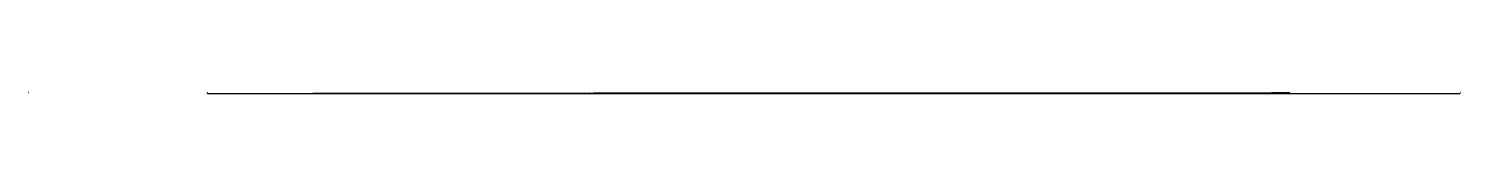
# Model space of a CAD drawing. Header units: metres. Extents: x -1 to 72750024, y 3999 to 4800.
# Drawn here: x 47550003 to 47950024, y 4249 to 4500 of the extents above; entities that cross this region are included whole.
import ezdxf

# ---------------------------------------------------------------- set-up
doc = ezdxf.new("R2010")
doc.units = ezdxf.units.M

msp = doc.modelspace()

# ---------------------------------------------------------------- linework, layer by layer
at = {"color": 7}
for p, q in [((47550003.013, 4500), (47550024.105, 4500)), ((47550003.013, 4500), (47550003.013, 4481.921)), ((47550024.105, 4481.921), (47550003.013, 4481.921)), ((47550006.026, 4493.974), (47550021.092, 4493.974)), ((47550024.105, 4500), (47550024.105, 4481.921)), ((47600000, 4500), (47599998.795, 4500)), ((47600000, 4450), (47599998.795, 4450)), ((47600000, 4400), (47599998.795, 4400)), ((47600000, 4350), (47599998.795, 4350)), ((47600000, 4300), (47599998.795, 4300)), ((47600000, 4250), (47599998.795, 4250)), ((47600000, 4490), (47599999.247, 4490)), ((47600000, 4480), (47599999.247, 4480)), ((47600000, 4470), (47599999.247, 4470)), ((47600000, 4460), (47599999.247, 4460)), ((47600000, 4440), (47599999.247, 4440)), ((47600000, 4430), (47599999.247, 4430)), ((47600000, 4420), (47599999.247, 4420)), ((47600000, 4410), (47599999.247, 4410)), ((47600000, 4390), (47599999.247, 4390)), ((47600000, 4380), (47599999.247, 4380)), ((47600000, 4370), (47599999.247, 4370)), ((47600000, 4360), (47599999.247, 4360)), ((47600000, 4340), (47599999.247, 4340)), ((47600000, 4330), (47599999.247, 4330)), ((47600000, 4320), (47599999.247, 4320)), ((47600000, 4310), (47599999.247, 4310)), ((47600000, 4290), (47599999.247, 4290)), ((47600000, 4280), (47599999.247, 4280)), ((47600000, 4270), (47599999.247, 4270)), ((47600000, 4260), (47599999.247, 4260)), ((47600000, 4250), (47600000, 4500)), ((47600000, 4250), (47950000, 4250)), ((47600000, 4250), (47600000, 4248.795)), ((47610000.001, 4250), (47610000.001, 4249.247)), ((47620000.002, 4250), (47620000.002, 4249.247)), ((47630000.003, 4250), (47630000.003, 4249.247)), ((47640000.003, 4250), (47640000.003, 4249.247)), ((47650000.001, 4250), (47650000.001, 4248.795)), ((47659999.998, 4250), (47659999.998, 4249.247)), ((47669999.996, 4250), (47669999.996, 4249.247)), ((47679999.993, 4250), (47679999.993, 4249.247)), ((47689999.991, 4250), (47689999.991, 4249.247)), ((47700000.002, 4250), (47700000.002, 4248.795)), ((47710000.006, 4250), (47710000.006, 4249.247)), ((47720000.01, 4250), (47720000.01, 4249.247)), ((47730000.015, 4250), (47730000.015, 4249.247)), ((47740000.019, 4250), (47740000.019, 4249.247)), ((47749999.996, 4250), (47749999.996, 4248.795)), ((47760000, 4250), (47760000, 4249.247)), ((47770000.005, 4250), (47770000.005, 4249.247)), ((47780000.009, 4250), (47780000.009, 4249.247)), ((47790000.013, 4250), (47790000.013, 4249.247)), ((47800000.004, 4250), (47800000.004, 4248.795)), ((47810000.008, 4250), (47810000.008, 4249.247)), ((47820000.012, 4250), (47820000.012, 4249.247)), ((47830000.003, 4250), (47830000.003, 4249.247)), ((47839999.994, 4250), (47839999.994, 4249.247)), ((47850000.012, 4250), (47850000.012, 4248.795)), ((47860000.002, 4250), (47860000.002, 4249.247)), ((47869999.993, 4250), (47869999.993, 4249.247)), ((47879999.984, 4250), (47879999.984, 4249.247)), ((47889999.975, 4250), (47889999.975, 4249.247)), ((47899999.992, 4250), (47899999.992, 4248.795)), ((47909999.983, 4250), (47909999.983, 4249.247)), ((47919999.974, 4250), (47919999.974, 4249.247)), ((47929999.964, 4250), (47929999.964, 4249.247)), ((47939999.955, 4250), (47939999.955, 4249.247)), ((47950000, 4250), (47950000, 4248.795)), ((47950003.013, 4500), (47950024.105, 4500)), ((47950003.013, 4500), (47950003.013, 4481.921)), ((47950024.105, 4481.921), (47950003.013, 4481.921)), ((47950006.026, 4493.974), (47950021.092, 4493.974)), ((47950024.105, 4500), (47950024.105, 4481.921))]:
    msp.add_line(p, q, dxfattribs=at)
at = {"color": 4}
for p, q in [((47550006.026, 4489.454), (47550021.092, 4489.454)), ((47629389.48, 4292.77), (47630033.971, 4294.036)), ((47630033.971, 4294.036), (47630547.051, 4294.46)), ((47630547.051, 4294.46), (47630857.961, 4295.993)), ((47630857.961, 4295.993), (47632835.922, 4297.74)), ((47632835.922, 4297.74), (47633364.609, 4299.848)), ((47633364.609, 4299.848), (47633938.859, 4299.79)), ((47633938.859, 4299.79), (47634875.422, 4301.644)), ((47634875.422, 4301.644), (47634905.121, 4301.802)), ((47634905.121, 4301.802), (47635235.539, 4303.475)), ((47635235.539, 4303.475), (47635242.172, 4302.578)), ((47635242.172, 4302.578), (47635397.262, 4301.572)), ((47635397.262, 4301.572), (47636568.289, 4304.735)), ((47636568.289, 4304.735), (47637761.32, 4305.156)), ((47637761.32, 4305.156), (47637967.59, 4304.435)), ((47637967.59, 4304.435), (47638091.051, 4306.537)), ((47638091.051, 4306.537), (47638146.859, 4306.366)), ((47638146.859, 4306.366), (47638322.328, 4306.964)), ((47638322.328, 4306.964), (47638335.539, 4306.672)), ((47638335.539, 4306.672), (47638748.969, 4307.356)), ((47638748.969, 4307.356), (47638873.012, 4307.179)), ((47638873.012, 4307.179), (47638940.449, 4307.557)), ((47638940.449, 4307.557), (47639323.422, 4308.418)), ((47639323.422, 4308.418), (47639601.551, 4309.54)), ((47639601.551, 4309.54), (47639898.988, 4307.963)), ((47639898.988, 4307.963), (47639950.59, 4308.997)), ((47639950.59, 4308.997), (47640181.93, 4309.226)), ((47640181.93, 4309.226), (47640258.449, 4309.4)), ((47640258.449, 4309.4), (47640265.84, 4309.324)), ((47640265.84, 4309.324), (47640346.949, 4309.764)), ((47640346.949, 4309.764), (47640367.891, 4309.615)), ((47640367.891, 4309.615), (47640463.609, 4309.407)), ((47640463.609, 4309.407), (47640883.641, 4310.53)), ((47640883.641, 4310.53), (47641233.531, 4310.419)), ((47641233.531, 4310.419), (47641608.629, 4311.61)), ((47641608.629, 4311.61), (47642057.141, 4312.009)), ((47642057.141, 4312.009), (47642608.18, 4311.96)), ((47642608.18, 4311.96), (47642671.879, 4313.204)), ((47642671.879, 4313.204), (47643150.129, 4312.443)), ((47643150.129, 4312.443), (47643370.879, 4312.448)), ((47643370.879, 4312.448), (47643494.949, 4313.554)), ((47643494.949, 4313.554), (47643539.941, 4313.584)), ((47643539.941, 4313.584), (47643647.629, 4313.73)), ((47643647.629, 4313.73), (47643784.531, 4313.888)), ((47643784.531, 4313.888), (47643882.531, 4314.08)), ((47643882.531, 4314.08), (47644012.039, 4314.238)), ((47644012.039, 4314.238), (47644162.059, 4314.103)), ((47644162.059, 4314.103), (47644205.488, 4314.694)), ((47644205.488, 4314.694), (47644945.672, 4315.95)), ((47644945.672, 4315.95), (47645571.121, 4316.75)), ((47645571.121, 4316.75), (47646839.449, 4315.978)), ((47646839.449, 4315.978), (47647199.531, 4319.5)), ((47647199.531, 4319.5), (47647398.422, 4318.875)), ((47647398.422, 4318.875), (47647573.488, 4317.628)), ((47647573.488, 4317.628), (47648782.109, 4320.566)), ((47648782.109, 4320.566), (47650270.66, 4321.182)), ((47650270.66, 4321.182), (47651000.699, 4323.084)), ((47651000.699, 4323.084), (47651454.59, 4323.31)), ((47651454.59, 4323.31), (47651839.68, 4325.022)), ((47651839.68, 4325.022), (47651924.172, 4324.202)), ((47651924.172, 4324.202), (47651930.23, 4323.698)), ((47651930.23, 4323.698), (47651991.039, 4324.001)), ((47651991.039, 4324.001), (47652003.629, 4323.862)), ((47652003.629, 4323.862), (47652305.91, 4324.429)), ((47652305.91, 4324.429), (47652563, 4324.387)), ((47652563, 4324.387), (47652621.328, 4323.5)), ((47652621.328, 4323.5), (47652689.75, 4324.707)), ((47652689.75, 4324.707), (47652731.77, 4324.792)), ((47652731.77, 4324.792), (47652756.02, 4326.502)), ((47652756.02, 4326.502), (47653009.629, 4324.475)), ((47653009.629, 4324.475), (47653319.539, 4325.484)), ((47653319.539, 4325.484), (47653789.66, 4325.746)), ((47653789.66, 4325.746), (47653927.52, 4326.353)), ((47653927.52, 4326.353), (47654370.789, 4326.659)), ((47654370.789, 4326.659), (47654461.949, 4327.014)), ((47654461.949, 4327.014), (47654553.77, 4326.973)), ((47654553.77, 4326.973), (47654565.73, 4327.041)), ((47654565.73, 4327.041), (47654619.801, 4327.082)), ((47654619.801, 4327.082), (47654712.262, 4327.213)), ((47654712.262, 4327.213), (47654753.961, 4327.516)), ((47654753.961, 4327.516), (47654932.879, 4327.452)), ((47654932.879, 4327.452), (47655523.371, 4328.792)), ((47655523.371, 4328.792), (47655575.719, 4327.669)), ((47655575.719, 4327.669), (47656341.379, 4331.406)), ((47656341.379, 4331.406), (47656878.801, 4330.389)), ((47656878.801, 4330.389), (47657054.078, 4331.853)), ((47657054.078, 4331.853), (47657307.281, 4329.536)), ((47657307.281, 4329.536), (47657435.988, 4330.65)), ((47657435.988, 4330.65), (47657577.461, 4330.189)), ((47657577.461, 4330.189), (47657793.691, 4331.333)), ((47657793.691, 4331.333), (47657854.141, 4330.79)), ((47657854.141, 4330.79), (47657938.891, 4331.978)), ((47657938.891, 4331.978), (47658155.34, 4331.379)), ((47658155.34, 4331.379), (47658283.059, 4332.96)), ((47658283.059, 4332.96), (47658345.512, 4331.89)), ((47658345.512, 4331.89), (47658405.391, 4333.596)), ((47658405.391, 4333.596), (47658519.012, 4331.825)), ((47658519.012, 4331.825), (47658749.051, 4331.693)), ((47658749.051, 4331.693), (47658922.23, 4332.191)), ((47658922.23, 4332.191), (47658954.262, 4331.939)), ((47658954.262, 4331.939), (47659187.148, 4333.416)), ((47659187.148, 4333.416), (47659617.352, 4332.075)), ((47659617.352, 4332.075), (47660114.84, 4333.827)), ((47660114.84, 4333.827), (47660400.07, 4333.768)), ((47660400.07, 4333.768), (47660430.07, 4333.772)), ((47660430.07, 4333.772), (47662323.66, 4334.623)), ((47662323.66, 4334.623), (47663108.809, 4334.8)), ((47663108.809, 4334.8), (47663120.07, 4336.821)), ((47663120.07, 4336.821), (47663528.469, 4334.308)), ((47663528.469, 4334.308), (47663815.379, 4338.13)), ((47663815.379, 4338.13), (47664201.82, 4336.446)), ((47664201.82, 4336.446), (47664348.23, 4337.722)), ((47664348.23, 4337.722), (47664444.238, 4335.912)), ((47664444.238, 4335.912), (47664566.141, 4337.963)), ((47664566.141, 4337.963), (47664607.211, 4339.127)), ((47664607.211, 4339.127), (47664864.148, 4338.5)), ((47664864.148, 4338.5), (47665869.227, 4337.791)), ((47665869.227, 4337.791), (47666725.563, 4341.16)), ((47666725.563, 4341.16), (47666756.273, 4340.164)), ((47666756.273, 4340.164), (47666826.75, 4340.727)), ((47666826.75, 4340.727), (47666989.492, 4341.044)), ((47666989.492, 4341.044), (47667455.039, 4339.702)), ((47667455.039, 4339.702), (47667491.93, 4340.803)), ((47667491.93, 4340.803), (47667751.25, 4340.343)), ((47667751.25, 4340.343), (47668088.148, 4341.117)), ((47668088.148, 4341.117), (47668365.18, 4343.752)), ((47668365.18, 4343.752), (47669063.703, 4342.646)), ((47669063.703, 4342.646), (47669782.273, 4342.757)), ((47669782.273, 4342.757), (47669859.57, 4342.473)), ((47669859.57, 4342.473), (47670839.633, 4345.09)), ((47670839.633, 4345.09), (47670872.711, 4344.645)), ((47670872.711, 4344.645), (47672037.844, 4346.035)), ((47672037.844, 4346.035), (47673005.5, 4346.066)), ((47673005.5, 4346.066), (47673082.477, 4345.737)), ((47673082.477, 4345.737), (47674221.188, 4347.841)), ((47674221.188, 4347.841), (47674222.547, 4347.051)), ((47674222.547, 4347.051), (47674489.344, 4345.376)), ((47674489.344, 4345.376), (47675328.672, 4347.999)), ((47675328.672, 4347.999), (47675763.422, 4348.296)), ((47675763.422, 4348.296), (47675900.133, 4346.269)), ((47675900.133, 4346.269), (47676219.617, 4347.751)), ((47676219.617, 4347.751), (47676342.703, 4348.774)), ((47676342.703, 4348.774), (47676545.891, 4349.005)), ((47676545.891, 4349.005), (47676601.547, 4349.678)), ((47676601.547, 4349.678), (47676727.547, 4350.55)), ((47676727.547, 4350.55), (47677011.898, 4349.945)), ((47677011.898, 4349.945), (47677269.063, 4350.498)), ((47677269.063, 4350.498), (47678212.242, 4348.134)), ((47678212.242, 4348.134), (47678508.172, 4349.778)), ((47678508.172, 4349.778), (47678797.977, 4350.263)), ((47678797.977, 4350.263), (47678937.438, 4351.296)), ((47678937.438, 4351.296), (47678961.773, 4350.993)), ((47678961.773, 4350.993), (47679156.063, 4351.141)), ((47679156.063, 4351.141), (47679839.672, 4352.37)), ((47679839.672, 4352.37), (47679977.922, 4352.193)), ((47679977.922, 4352.193), (47680002.203, 4353.523)), ((47680002.203, 4353.523), (47680591.813, 4350.943)), ((47680591.813, 4350.943), (47680701.773, 4349.395)), ((47680701.773, 4349.395), (47681429.703, 4352.664)), ((47681429.703, 4352.664), (47681435.797, 4354.054)), ((47681435.797, 4354.054), (47681951.906, 4354.726)), ((47681951.906, 4354.726), (47681978.906, 4352.38)), ((47681978.906, 4352.38), (47682965.406, 4354.486)), ((47682965.406, 4354.486), (47683182.531, 4354.006)), ((47683182.531, 4354.006), (47683369.219, 4355.62)), ((47683369.219, 4355.62), (47683670.344, 4354.688)), ((47683670.344, 4354.688), (47683778.023, 4354.606)), ((47683778.023, 4354.606), (47683852.891, 4353.935)), ((47683852.891, 4353.935), (47683960.188, 4355.402)), ((47683960.188, 4355.402), (47684134.563, 4355.502)), ((47684134.563, 4355.502), (47684343.211, 4355.114)), ((47684343.211, 4355.114), (47684593.57, 4356.19)), ((47684593.57, 4356.19), (47684776.172, 4355.822)), ((47684776.172, 4355.822), (47684991.656, 4355.999)), ((47684991.656, 4355.999), (47685126.047, 4357.416)), ((47685126.047, 4357.416), (47685397.977, 4355.563)), ((47685397.977, 4355.563), (47685503.148, 4356.145)), ((47685503.148, 4356.145), (47685596.5, 4356.335)), ((47685596.5, 4356.335), (47685880.641, 4356.86)), ((47685880.641, 4356.86), (47685964.688, 4356.866)), ((47685964.688, 4356.866), (47686081.883, 4356.787)), ((47686081.883, 4356.787), (47686536.711, 4357.299)), ((47686536.711, 4357.299), (47686848.539, 4357.437)), ((47686848.539, 4357.437), (47687063.43, 4358.579)), ((47687063.43, 4358.579), (47687073.453, 4358.57)), ((47687073.453, 4358.57), (47687169.109, 4357.579)), ((47687169.109, 4357.579), (47687603.578, 4358.211)), ((47687603.578, 4358.211), (47687976.813, 4358.554)), ((47687976.813, 4358.554), (47689592.398, 4360.623)), ((47689592.398, 4360.623), (47689986.547, 4359.286)), ((47689986.547, 4359.286), (47690318.141, 4358.638)), ((47690318.141, 4358.638), (47690692.961, 4360.087)), ((47690692.961, 4360.087), (47691097.656, 4361.86)), ((47691097.656, 4361.86), (47691474.172, 4361.855)), ((47691474.172, 4361.855), (47691651.219, 4361.737)), ((47691651.219, 4361.737), (47691709.633, 4362.626)), ((47691709.633, 4362.626), (47691845.93, 4361.329)), ((47691845.93, 4361.329), (47692071.688, 4362.233)), ((47692071.688, 4362.233), (47692319.492, 4362.192)), ((47692319.492, 4362.192), (47692331.227, 4362.164)), ((47692331.227, 4362.164), (47692389.727, 4362.119)), ((47692389.727, 4362.119), (47692445.891, 4362.229)), ((47692445.891, 4362.229), (47692780.422, 4362.48)), ((47692780.422, 4362.48), (47693089.258, 4362.627)), ((47693089.258, 4362.627), (47693129.211, 4362.882)), ((47693129.211, 4362.882), (47693354.953, 4362.316)), ((47693354.953, 4362.316), (47693559.656, 4363.864)), ((47693559.656, 4363.864), (47693655.703, 4364.593)), ((47693655.703, 4364.593), (47694513.07, 4363.766)), ((47694513.07, 4363.766), (47694555.797, 4364.153)), ((47694555.797, 4364.153), (47695058.656, 4363.44)), ((47695058.656, 4363.44), (47695139.523, 4364.632)), ((47695139.523, 4364.632), (47695186.688, 4364.58)), ((47695186.688, 4364.58), (47695237.828, 4363.984)), ((47695237.828, 4363.984), (47695321.383, 4363.486)), ((47695321.383, 4363.486), (47695608.203, 4364.531)), ((47695608.203, 4364.531), (47696000.977, 4365.945)), ((47696000.977, 4365.945), (47696471.906, 4365.621)), ((47696471.906, 4365.621), (47696807.758, 4365.616)), ((47696807.758, 4365.616), (47696910.383, 4366.235)), ((47696910.383, 4366.235), (47696975.109, 4365.634)), ((47696975.109, 4365.634), (47697154.406, 4366.884)), ((47697154.406, 4366.884), (47697182.32, 4366.05)), ((47697182.32, 4366.05), (47697251.688, 4365.928)), ((47697251.688, 4365.928), (47697600.438, 4366.349)), ((47697600.438, 4366.349), (47697724.078, 4365.899)), ((47697724.078, 4365.899), (47698280.031, 4366.629)), ((47698280.031, 4366.629), (47698338.773, 4367.151)), ((47698338.773, 4367.151), (47698417.023, 4367.222)), ((47698417.023, 4367.222), (47698729.07, 4367.169)), ((47698729.07, 4367.169), (47699115.633, 4367.444)), ((47699115.633, 4367.444), (47699485.641, 4368.439)), ((47699485.641, 4368.439), (47699644.188, 4369.567)), ((47699644.188, 4369.567), (47700195.297, 4368.774)), ((47700195.297, 4368.774), (47700731.5, 4369.82)), ((47700731.5, 4369.82), (47700898.203, 4368.755)), ((47700898.203, 4368.755), (47701339.898, 4368.962)), ((47701339.898, 4368.962), (47701931.703, 4369.909)), ((47701931.703, 4369.909), (47701939.203, 4370.093)), ((47701939.203, 4370.093), (47702281.797, 4370.383)), ((47702281.797, 4370.383), (47702545.398, 4369.69)), ((47702545.398, 4369.69), (47702589.203, 4371.066)), ((47702589.203, 4371.066), (47702868.102, 4370.312)), ((47702868.102, 4370.312), (47703923, 4371.693)), ((47703923, 4371.693), (47704143.398, 4372.39)), ((47704143.398, 4372.39), (47704227.297, 4371.794)), ((47704227.297, 4371.794), (47704395.5, 4372.467)), ((47704395.5, 4372.467), (47704407.797, 4372.81)), ((47704407.797, 4372.81), (47704446.102, 4372.509)), ((47704446.102, 4372.509), (47704737.398, 4372.03)), ((47704737.398, 4372.03), (47704989.297, 4372.246)), ((47704989.297, 4372.246), (47705057.398, 4371.003)), ((47705057.398, 4371.003), (47705268.703, 4372.514)), ((47705268.703, 4372.514), (47705505.297, 4374.518)), ((47705505.297, 4374.518), (47705521.602, 4373.536)), ((47705521.602, 4373.536), (47706396.898, 4374.21)), ((47706396.898, 4374.21), (47706669.297, 4372.716)), ((47706669.297, 4372.716), (47706726.703, 4374.806)), ((47706726.703, 4374.806), (47706770.5, 4373.293)), ((47706770.5, 4373.293), (47706989.5, 4374.388)), ((47706989.5, 4374.388), (47707353.5, 4373.82)), ((47707353.5, 4373.82), (47707392, 4373.58)), ((47707392, 4373.58), (47707788.398, 4374.532)), ((47707788.398, 4374.532), (47707848, 4375.488)), ((47707848, 4375.488), (47707920.5, 4374.532)), ((47707920.5, 4374.532), (47708097.398, 4374.818)), ((47708097.398, 4374.818), (47708127.5, 4374.764)), ((47708127.5, 4374.764), (47708245.297, 4375.087)), ((47708245.297, 4375.087), (47708329.797, 4375.291)), ((47708329.797, 4375.291), (47708409.602, 4374.836)), ((47708409.602, 4374.836), (47708655.898, 4375.842)), ((47708655.898, 4375.842), (47708820.102, 4375.23)), ((47708820.102, 4375.23), (47709143.797, 4376.298)), ((47709143.797, 4376.298), (47709490.297, 4375.446)), ((47709490.297, 4375.446), (47709522.297, 4375.753)), ((47709522.297, 4375.753), (47709525.398, 4375.909)), ((47709525.398, 4375.909), (47710342.602, 4376.402)), ((47710342.602, 4376.402), (47710442.398, 4375.522)), ((47710442.398, 4375.522), (47710542.5, 4376.503)), ((47710542.5, 4376.503), (47711054.297, 4377.866)), ((47711054.297, 4377.866), (47711317.297, 4377.84)), ((47711317.297, 4377.84), (47711336.102, 4377.977)), ((47711336.102, 4377.977), (47711538.602, 4378.602)), ((47711538.602, 4378.602), (47712318.5, 4378.892)), ((47712318.5, 4378.892), (47712505.398, 4379.459)), ((47712505.398, 4379.459), (47713154.5, 4376.489)), ((47713154.5, 4376.489), (47713410.898, 4377.312)), ((47713410.898, 4377.312), (47713428.203, 4379.524)), ((47713428.203, 4379.524), (47713686.5, 4379.175)), ((47713686.5, 4379.175), (47713808.797, 4379.386)), ((47713808.797, 4379.386), (47714234.5, 4377.69)), ((47714234.5, 4377.69), (47714374.797, 4380.602)), ((47714374.797, 4380.602), (47714447.203, 4379.96)), ((47714447.203, 4379.96), (47715078.297, 4379.458)), ((47715078.297, 4379.458), (47715483.297, 4380.654)), ((47715483.297, 4380.654), (47715585.797, 4379.358)), ((47715585.797, 4379.358), (47716048.703, 4381.905)), ((47716048.703, 4381.905), (47716166.5, 4381.356)), ((47716166.5, 4381.356), (47716343.797, 4382.296)), ((47716343.797, 4382.296), (47716772.203, 4381.554)), ((47716772.203, 4381.554), (47717493.797, 4380.252)), ((47717493.797, 4380.252), (47717801.898, 4382.693)), ((47717801.898, 4382.693), (47717849.398, 4382.753)), ((47717849.398, 4382.753), (47718024.102, 4381.364)), ((47718024.102, 4381.364), (47718634.398, 4383.475)), ((47718634.398, 4383.475), (47720336.102, 4384.792)), ((47720336.102, 4384.792), (47720641.398, 4384.2)), ((47720641.398, 4384.2), (47720758.398, 4384.143)), ((47720758.398, 4384.143), (47720803.797, 4384.268)), ((47720803.797, 4384.268), (47720876.398, 4384.583)), ((47720876.398, 4384.583), (47720891.5, 4385.255)), ((47720891.5, 4385.255), (47720919.602, 4383.256)), ((47720919.602, 4383.256), (47720947.297, 4384.268)), ((47720947.297, 4384.268), (47721142, 4384.559)), ((47721142, 4384.559), (47721249.898, 4384.65)), ((47721249.898, 4384.65), (47721407.602, 4384.524)), ((47721407.602, 4384.524), (47721727.703, 4385.05)), ((47721727.703, 4385.05), (47722044.5, 4384.922)), ((47722044.5, 4384.922), (47722098.797, 4385.123)), ((47722098.797, 4385.123), (47722148.297, 4386.089)), ((47722148.297, 4386.089), (47722258.203, 4383.901)), ((47722258.203, 4383.901), (47722357.102, 4385.195)), ((47722357.102, 4385.195), (47722715, 4386.397)), ((47722715, 4386.397), (47722750.398, 4385.641)), ((47722750.398, 4385.641), (47722961.398, 4383.9)), ((47722961.398, 4383.9), (47722966.297, 4385.907)), ((47722966.297, 4385.907), (47723012.703, 4385.862)), ((47723012.703, 4385.862), (47723060.5, 4385.714)), ((47723060.5, 4385.714), (47723377.898, 4385.896)), ((47723377.898, 4385.896), (47723639.297, 4385.468)), ((47723639.297, 4385.468), (47724002.602, 4386.596)), ((47724002.602, 4386.596), (47724257.297, 4386.738)), ((47724257.297, 4386.738), (47724923.898, 4386.192)), ((47724923.898, 4386.192), (47724949.5, 4387.747)), ((47724949.5, 4387.747), (47725222.797, 4387.342)), ((47725222.797, 4387.342), (47725523.102, 4387.509)), ((47725523.102, 4387.509), (47726020.703, 4387.984)), ((47726020.703, 4387.984), (47726111.102, 4388.416)), ((47726111.102, 4388.416), (47726358.398, 4387.174)), ((47726358.398, 4387.174), (47726595.398, 4387.921)), ((47726595.398, 4387.921), (47726882.703, 4389.401)), ((47726882.703, 4389.401), (47726890.297, 4389.015)), ((47726890.297, 4389.015), (47727538, 4389.091)), ((47727538, 4389.091), (47728202.5, 4387.198)), ((47728202.5, 4387.198), (47728355.203, 4388.5)), ((47728355.203, 4388.5), (47728452.703, 4390.249)), ((47728452.703, 4390.249), (47728770.297, 4388.314)), ((47728770.297, 4388.314), (47729464.703, 4390.36)), ((47729464.703, 4390.36), (47729602.5, 4390.326)), ((47729602.5, 4390.326), (47729799, 4387.427)), ((47729799, 4387.427), (47730203.898, 4391.414)), ((47730203.898, 4391.414), (47730917.297, 4391.022)), ((47730917.297, 4391.022), (47731242.594, 4391.304)), ((47731242.594, 4391.304), (47731738.297, 4391.389)), ((47731738.297, 4391.389), (47731884.5, 4393.064)), ((47731884.5, 4393.064), (47731888.297, 4390.9)), ((47731888.297, 4390.9), (47732143, 4392.098)), ((47732143, 4392.098), (47732627.203, 4390.392)), ((47732627.203, 4390.392), (47732988.406, 4393.348)), ((47732988.406, 4393.348), (47733810.297, 4392.932)), ((47733810.297, 4392.932), (47734178.703, 4391.807)), ((47734178.703, 4391.807), (47734226.703, 4394.042)), ((47734226.703, 4394.042), (47734342.5, 4393.413)), ((47734342.5, 4393.413), (47734772.406, 4394.644)), ((47734772.406, 4394.644), (47735865.094, 4393.783)), ((47735865.094, 4393.783), (47736181.406, 4394.23)), ((47736181.406, 4394.23), (47737358.703, 4393.24)), ((47737358.703, 4393.24), (47738549.594, 4396.781)), ((47738549.594, 4396.781), (47738768, 4397.558)), ((47738768, 4397.558), (47739029.906, 4397.893)), ((47739029.906, 4397.893), (47740738.797, 4398.547)), ((47740738.797, 4398.547), (47743505.203, 4397.056)), ((47743505.203, 4397.056), (47743903.703, 4399.598)), ((47743903.703, 4399.598), (47744016.203, 4397.786)), ((47744016.203, 4397.786), (47744794.203, 4397.358)), ((47744794.203, 4397.358), (47746368.094, 4402.483)), ((47746368.094, 4402.483), (47746916.703, 4400.818)), ((47746916.703, 4400.818), (47747090.406, 4400.309)), ((47747090.406, 4400.309), (47747339.594, 4403.067)), ((47747339.594, 4403.067), (47747386.906, 4402.625)), ((47747386.906, 4402.625), (47750181.594, 4399.066)), ((47750181.594, 4399.066), (47751705.703, 4403.788)), ((47751705.703, 4403.788), (47752121.094, 4404.507)), ((47752121.094, 4404.507), (47753667.906, 4402.885)), ((47753667.906, 4402.885), (47754493, 4406.599)), ((47754493, 4406.599), (47755223, 4406.431)), ((47755223, 4406.431), (47755472.094, 4407.657)), ((47755472.094, 4407.657), (47755656.906, 4405.197)), ((47755656.906, 4405.197), (47756510.703, 4408.276)), ((47756510.703, 4408.276), (47756755.5, 4404.312)), ((47756755.5, 4404.312), (47759667.594, 4408.556)), ((47759667.594, 4408.556), (47760757.203, 4408.896)), ((47760757.203, 4408.896), (47760889.203, 4407.421)), ((47760889.203, 4407.421), (47761333.906, 4409.318)), ((47761333.906, 4409.318), (47761540.906, 4410.085)), ((47761540.906, 4410.085), (47761621.594, 4409.068)), ((47761621.594, 4409.068), (47762302.203, 4409.991)), ((47762302.203, 4409.991), (47762579.406, 4409.294)), ((47762579.406, 4409.294), (47762590.297, 4408.541)), ((47762590.297, 4408.541), (47763915.594, 4411.08)), ((47763915.594, 4411.08), (47764478.094, 4412.412)), ((47764478.094, 4412.412), (47764806.406, 4409.362)), ((47764806.406, 4409.362), (47765403.906, 4413.057)), ((47765403.906, 4413.057), (47765680.094, 4410.731)), ((47765680.094, 4410.731), (47766505.906, 4412.595)), ((47766505.906, 4412.595), (47766724, 4412.152)), ((47766724, 4412.152), (47767493.203, 4411.501)), ((47767493.203, 4411.501), (47768224.094, 4412.017)), ((47768224.094, 4412.017), (47768982.5, 4412.816)), ((47768982.5, 4412.816), (47769022.5, 4413.141)), ((47769022.5, 4413.141), (47769637.906, 4414.326)), ((47769637.906, 4414.326), (47770398.797, 4413.647)), ((47770398.797, 4413.647), (47772421.094, 4416.114)), ((47772421.094, 4416.114), (47773250.203, 4416.226)), ((47773250.203, 4416.226), (47773278.094, 4411.432)), ((47773278.094, 4411.432), (47773510.406, 4417.223)), ((47773510.406, 4417.223), (47774242.797, 4414.384)), ((47774242.797, 4414.384), (47774742.906, 4415.495)), ((47774742.906, 4415.495), (47777229.203, 4418.041)), ((47777229.203, 4418.041), (47778059.797, 4418.47)), ((47778059.797, 4418.47), (47778633.297, 4417.556)), ((47778633.297, 4417.556), (47780129.594, 4419.072)), ((47780129.594, 4419.072), (47780155.906, 4419.189)), ((47780155.906, 4419.189), (47780284, 4419.68)), ((47780284, 4419.68), (47780622.406, 4418.871)), ((47780622.406, 4418.871), (47780696.906, 4419.422)), ((47780696.906, 4419.422), (47781078.203, 4419.448)), ((47781078.203, 4419.448), (47781268.406, 4421.121)), ((47781268.406, 4421.121), (47782947.406, 4421.337)), ((47782947.406, 4421.337), (47786974.594, 4420.24)), ((47786974.594, 4420.24), (47787428.906, 4423.512)), ((47787428.906, 4423.512), (47788703.094, 4424.656)), ((47788703.094, 4424.656), (47791796.297, 4425.417)), ((47791796.297, 4425.417), (47792132.297, 4421.568)), ((47792132.297, 4421.568), (47794811.797, 4426.744)), ((47794811.797, 4426.744), (47795612.5, 4427.865)), ((47795612.5, 4427.865), (47796936, 4427.855)), ((47796936, 4427.855), (47799073.406, 4426.166)), ((47799073.406, 4426.166), (47799657, 4429.312)), ((47799657, 4429.312), (47800701.906, 4429.321)), ((47800701.906, 4429.321), (47801445.703, 4429.356)), ((47801445.703, 4429.356), (47801959.297, 4430.038)), ((47801959.297, 4430.038), (47802088.406, 4430.762)), ((47802088.406, 4430.762), (47803659.406, 4431.182)), ((47803659.406, 4431.182), (47803667, 4430.154)), ((47803667, 4430.154), (47803992.797, 4428.299)), ((47803992.797, 4428.299), (47804227.5, 4431.029)), ((47804227.5, 4431.029), (47805655.906, 4431.062)), ((47805655.906, 4431.062), (47805688.297, 4430.101)), ((47805688.297, 4430.101), (47806400.906, 4431.743)), ((47806400.906, 4431.743), (47807245.5, 4431.831)), ((47807245.5, 4431.831), (47807329.094, 4431.654)), ((47807329.094, 4431.654), (47807581.797, 4432.923)), ((47807581.797, 4432.923), (47807749.094, 4433.253)), ((47807749.094, 4433.253), (47809200.906, 4431.825)), ((47809200.906, 4431.825), (47809456.703, 4432.738)), ((47809456.703, 4432.738), (47810955.5, 4433.27)), ((47810955.5, 4433.27), (47811083, 4434.482)), ((47811083, 4434.482), (47812697.5, 4435.383)), ((47812697.5, 4435.383), (47813452.594, 4434.422)), ((47813452.594, 4434.422), (47813758, 4434.366)), ((47813758, 4434.366), (47814409.797, 4435.932)), ((47814409.797, 4435.932), (47816966.203, 4437.211)), ((47816966.203, 4437.211), (47817423.906, 4437.236)), ((47817423.906, 4437.236), (47818262.703, 4436.313)), ((47818262.703, 4436.313), (47820124.203, 4438.424)), ((47820124.203, 4438.424), (47820665.5, 4438.802)), ((47820665.5, 4438.802), (47821648.406, 4437.364)), ((47821648.406, 4437.364), (47822741.406, 4439.553)), ((47822741.406, 4439.553), (47823929.094, 4438.699)), ((47823929.094, 4438.699), (47823986.094, 4440.255)), ((47823986.094, 4440.255), (47824444.703, 4439.999)), ((47824444.703, 4439.999), (47825056.703, 4440.503)), ((47825056.703, 4440.503), (47825286.797, 4440.619)), ((47825286.797, 4440.619), (47827235.5, 4441.692)), ((47827235.5, 4441.692), (47827279, 4441.465)), ((47827279, 4441.465), (47827441.203, 4440.764)), ((47827441.203, 4440.764), (47827561.594, 4441.521)), ((47827561.594, 4441.521), (47828620.906, 4440.878)), ((47828620.906, 4440.878), (47829242.094, 4442.161)), ((47829242.094, 4442.161), (47829651.703, 4442.304)), ((47829651.703, 4442.304), (47830185.203, 4440.995)), ((47830185.203, 4440.995), (47830355, 4442.587)), ((47830355, 4442.587), (47830571.5, 4443.109)), ((47830571.5, 4443.109), (47830980.094, 4442.869)), ((47830980.094, 4442.869), (47830991.703, 4442.239)), ((47830991.703, 4442.239), (47831094.094, 4442.638)), ((47831094.094, 4442.638), (47831529, 4443.235)), ((47831529, 4443.235), (47832721, 4443.919)), ((47832721, 4443.919), (47834155, 4444.523)), ((47834155, 4444.523), (47834732.906, 4445.022)), ((47834732.906, 4445.022), (47836558.297, 4443.98)), ((47836558.297, 4443.98), (47836796.297, 4443.825)), ((47836796.297, 4443.825), (47837594.297, 4445.599)), ((47837594.297, 4445.599), (47838057.094, 4446.729)), ((47838057.094, 4446.729), (47839097.797, 4445.614)), ((47839097.797, 4445.614), (47843068.906, 4449.174)), ((47843068.906, 4449.174), (47846879.797, 4447.883)), ((47846879.797, 4447.883), (47850209.906, 4452.405)), ((47850209.906, 4452.405), (47855933.094, 4451.663)), ((47855933.094, 4451.663), (47859345.906, 4456.233)), ((47859345.906, 4456.233), (47862998.688, 4454.801)), ((47862998.688, 4454.801), (47866777.5, 4456.771)), ((47866777.5, 4456.771), (47867274.188, 4457.761)), ((47867274.188, 4457.761), (47867882.906, 4457.89)), ((47867882.906, 4457.89), (47868039.313, 4457.679)), ((47868039.313, 4457.679), (47868233.188, 4457.956)), ((47868233.188, 4457.956), (47869566.313, 4460.261)), ((47869566.313, 4460.261), (47873074.688, 4459.355)), ((47873074.688, 4459.355), (47879794.313, 4464.072)), ((47879794.313, 4464.072), (47881682.313, 4462.202)), ((47881682.313, 4462.202), (47889384.813, 4467.419)), ((47889384.813, 4467.419), (47890795.5, 4465.542)), ((47890795.5, 4465.542), (47897290.813, 4469.876)), ((47897290.813, 4469.876), (47898438.188, 4468.589)), ((47898438.188, 4468.589), (47901818.094, 4470.959)), ((47901818.094, 4470.959), (47902348.906, 4471.001)), ((47902348.906, 4471.001), (47902371.594, 4470.545)), ((47950006.026, 4489.454), (47950021.092, 4489.454))]:
    msp.add_line(p, q, dxfattribs=at)

doc.saveas('drawing.dxf')
